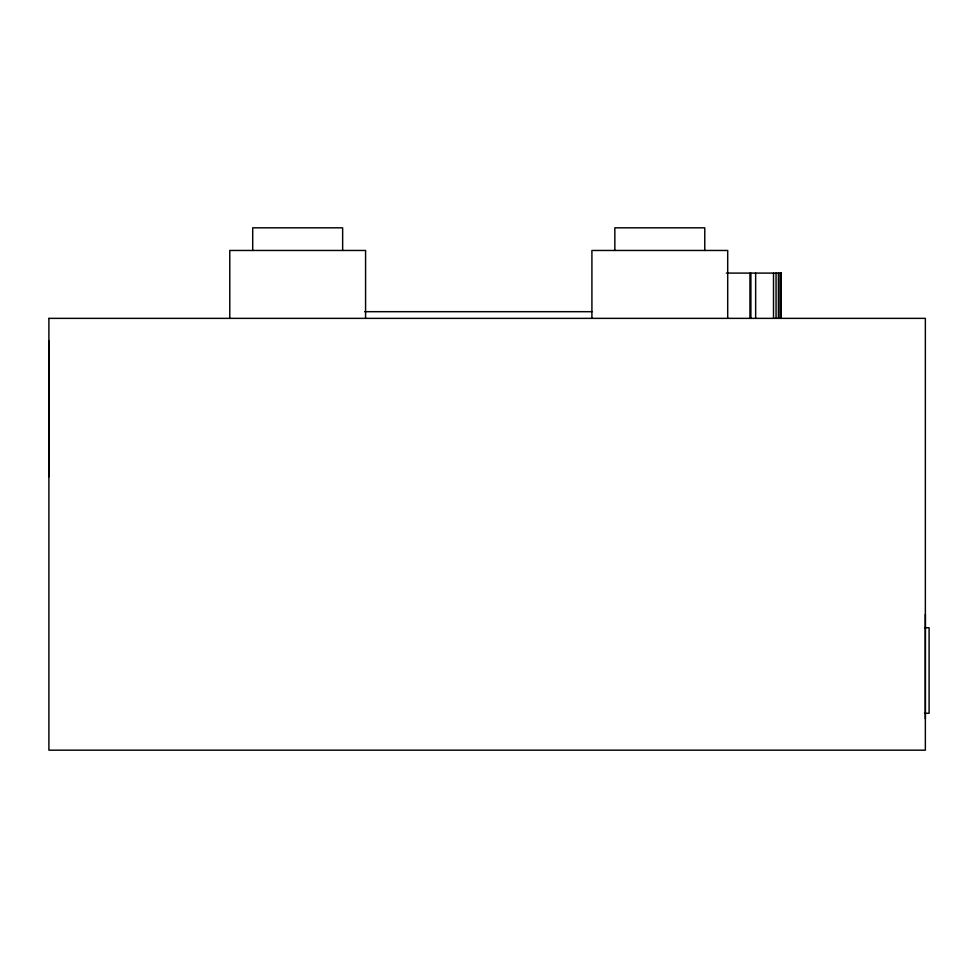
<?xml version="1.0" encoding="UTF-8"?>
<svg xmlns="http://www.w3.org/2000/svg" width="978" height="978" viewBox="0 0 978 978"><rect width="100%" height="100%" fill="white"/><g stroke="black" fill="none" stroke-linecap="round" stroke-linejoin="round"><path stroke-width="1.47" d="M229.781 318.363L229.781 250.466L365.576 250.466L365.576 318.363M252.715 250.466L252.715 227.825L342.642 227.825L342.642 250.466M591.91 318.363L591.91 250.466L727.705 250.466L727.705 318.363M614.844 250.466L614.844 227.825L704.771 227.825L704.771 250.466M726.397 273.094L781.41 273.094M364.696 311.689L591.983 311.689M924.516 627.742L929.1 627.742L929.1 713.28L924.516 713.28M925.359 713.035L925.359 718.83M925.359 614.343L925.359 713.28M781.165 273.094L781.165 318.363M781.08 273.094L781.08 318.363M780.077 273.094L780.077 318.363M778.402 273.094L778.402 318.363M776.055 273.094L776.055 318.363M773.512 273.094L773.512 318.363M755.652 273.094L755.652 318.363M750.688 273.094L750.688 318.363M750.432 273.094L750.432 318.363M750.297 273.094L750.297 318.363M48.9 340.992L48.9 476.787M48.9 318.363L48.9 750.175L925.359 750.175L925.359 318.363L48.9 318.363"/></g></svg>
